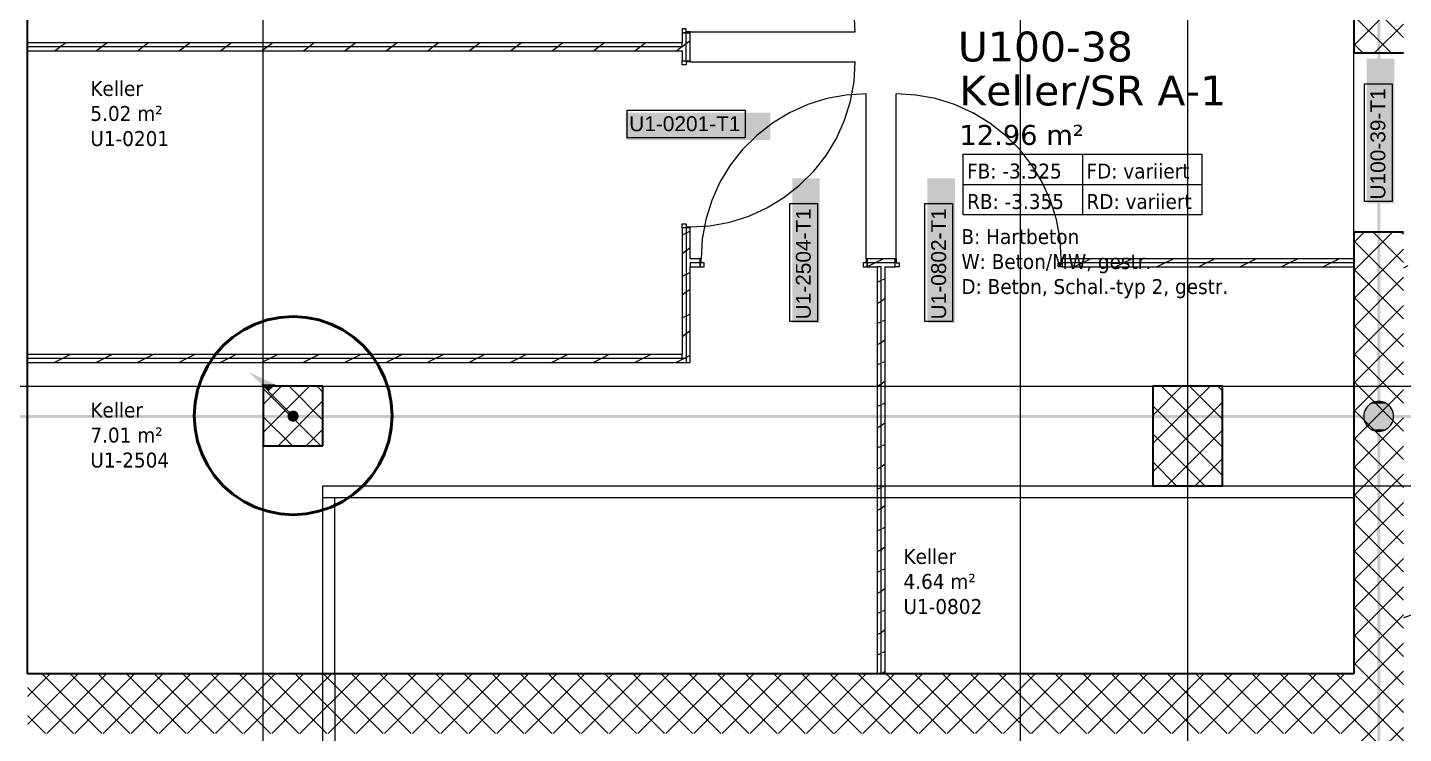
# Model space of a CAD drawing. Extents: x -1067 to 23308, y -6822 to 57810.
# Drawn here: x -79.1 to 59.2, y 282.6 to 353.5 of the extents above; entities that cross this region are included whole.
import ezdxf
from ezdxf.lldxf.tags import DXFTag

# ---------------------------------------------------------------- set-up
doc = ezdxf.new("R2010")
doc.units = 0
doc.layers.get('0').update_dxf_attribs({"lineweight": 13})
for name, color, linetype, lineweight in [('A-AREA-____-IDEN', 7, 'Continuous', 5), ('A-DOOR-____-IDEN', 7, 'Continuous', 5), ('A-DOOR-____-OTLN', 7, 'Continuous', 9), ('A-DOOR-FRAM-MCUT', 7, 'Continuous', 9), ('A-DOOR-OPNG-OTLN', 7, 'Continuous', 9), ('A-FLOR-____-OVHD', 7, 'Strichpunkt - Fein', 9), ('A-WALL-____-MCUT', 7, 'Continuous', 35), ('A-WALL-____-PATT', 7, 'Continuous', 35), ('A-WALL-FNSH-MCUT', 7, 'Continuous', 35), ('S-COLS-____-MCUT', 7, 'Continuous', 35), ('S-COLS-____-OTLN', 7, 'Continuous', 9), ('S-GRID-____-OTLN', 7, 'Continuous', 5)]:
    doc.layers.add(name, color=color, linetype=linetype, lineweight=lineweight)
doc.layers.add('EL01_WAN_Leitung_Potentialausgleich', color=1, linetype='fein_strichliert', lineweight=13, true_color=0xff0000)
doc.styles.get("Standard").update_dxf_attribs({"font": 'arial.ttf'})
tags = doc.linetypes.add('_Rasterlinie_', pattern=[0.375, 0.2, -0.05, 0.075, -0.05]).pattern_tags.tags
tags[10:11] = [DXFTag(74, 4), DXFTag(75, 0), DXFTag(340, '0'), DXFTag(46, 1.0), DXFTag(50, 0.0), DXFTag(44, 0.0), DXFTag(45, 0.0)]
tags[8:9] = [DXFTag(74, 4), DXFTag(75, 0), DXFTag(340, '0'), DXFTag(46, 1.0), DXFTag(50, 0.0), DXFTag(44, 0.0), DXFTag(45, 0.0)]
tags[6:7] = [DXFTag(74, 4), DXFTag(75, 0), DXFTag(340, '0'), DXFTag(46, 1.0), DXFTag(50, 0.0), DXFTag(44, 0.0), DXFTag(45, 0.0)]
tags[4:5] = [DXFTag(74, 4), DXFTag(75, 0), DXFTag(340, '0'), DXFTag(46, 1.0), DXFTag(50, 0.0), DXFTag(44, 0.0), DXFTag(45, 0.0)]
tags = doc.linetypes.add('fein_strichliert', pattern=[4, 1, -2, 1]).pattern_tags.tags
tags[8:9] = [DXFTag(74, 4), DXFTag(75, 0), DXFTag(340, '0'), DXFTag(46, 0.0), DXFTag(50, 0.0), DXFTag(44, 0.0), DXFTag(45, 0.0)]
tags[6:7] = [DXFTag(74, 4), DXFTag(75, 0), DXFTag(340, '0'), DXFTag(46, 0.0), DXFTag(50, 0.0), DXFTag(44, 0.0), DXFTag(45, 0.0)]
tags[4:5] = [DXFTag(74, 4), DXFTag(75, 0), DXFTag(340, '0'), DXFTag(46, 0.0), DXFTag(50, 0.0), DXFTag(44, 0.0), DXFTag(45, 0.0)]
tags = doc.linetypes.add('Strich Punkt fein', pattern=[0.2, 0.1, -0.05, 0, -0.05]).pattern_tags.tags
tags[10:11] = [DXFTag(74, 4), DXFTag(75, 0), DXFTag(340, '0'), DXFTag(46, 1.0), DXFTag(50, 0.0), DXFTag(44, 0.0), DXFTag(45, 0.0)]
tags[8:9] = [DXFTag(74, 4), DXFTag(75, 0), DXFTag(340, '0'), DXFTag(46, 1.0), DXFTag(50, 0.0), DXFTag(44, 0.0), DXFTag(45, 0.0)]
tags[6:7] = [DXFTag(74, 4), DXFTag(75, 0), DXFTag(340, '0'), DXFTag(46, 1.0), DXFTag(50, 0.0), DXFTag(44, 0.0), DXFTag(45, 0.0)]
tags[4:5] = [DXFTag(74, 4), DXFTag(75, 0), DXFTag(340, '0'), DXFTag(46, 1.0), DXFTag(50, 0.0), DXFTag(44, 0.0), DXFTag(45, 0.0)]
tags = doc.linetypes.add('Strichpunkt - Fein', pattern=[0.2, 0.1, -0.05, 0, -0.05]).pattern_tags.tags
tags[10:11] = [DXFTag(74, 4), DXFTag(75, 0), DXFTag(340, '0'), DXFTag(46, 1.0), DXFTag(50, 0.0), DXFTag(44, 0.0), DXFTag(45, 0.0)]
tags[8:9] = [DXFTag(74, 4), DXFTag(75, 0), DXFTag(340, '0'), DXFTag(46, 1.0), DXFTag(50, 0.0), DXFTag(44, 0.0), DXFTag(45, 0.0)]
tags[6:7] = [DXFTag(74, 4), DXFTag(75, 0), DXFTag(340, '0'), DXFTag(46, 1.0), DXFTag(50, 0.0), DXFTag(44, 0.0), DXFTag(45, 0.0)]
tags[4:5] = [DXFTag(74, 4), DXFTag(75, 0), DXFTag(340, '0'), DXFTag(46, 1.0), DXFTag(50, 0.0), DXFTag(44, 0.0), DXFTag(45, 0.0)]

# ---------------------------------------------------------------- blocks, each defined once
blk = doc.blocks.new('Referenz-A0UJ2E68XE', base_point=(-1062.18, -175.86))
at = {"layer": 'A-AREA-____-IDEN', "color": 0, "linetype": 'Continuous', "ltscale": 0.13}
for p, q in [((14.95, 340.82), (38.95, 340.82)), ((14.95, 334.7), (14.95, 340.82)), ((26.95, 340.82), (26.95, 334.7)), ((38.95, 340.82), (38.95, 334.7)), ((14.95, 337.76), (38.95, 337.76)), ((38.95, 334.7), (14.95, 334.7))]:
    blk.add_line(p, q, dxfattribs=at)
at = {"layer": 'A-DOOR-____-IDEN', "color": 0, "linetype": 'Continuous', "ltscale": 0.13}
for p, q in [((55.27, 336.05), (55.27, 347.89)), ((55.27, 347.89), (58.05, 347.89)), ((58.05, 347.89), (58.05, 336.05)), ((-18.82, 345.24), (-6.98, 345.24)), ((-18.82, 342.46), (-18.82, 345.24)), ((-6.98, 345.24), (-6.98, 342.46)), ((-6.98, 342.46), (-18.82, 342.46)), ((-2.49, 324), (-2.49, 335.84)), ((-2.49, 335.84), (0.29, 335.84)), ((0.29, 335.84), (0.29, 324)), ((11.11, 324), (11.11, 335.84)), ((11.11, 335.84), (13.89, 335.84)), ((13.89, 335.84), (13.89, 324)), ((58.05, 336.05), (55.27, 336.05)), ((0.29, 324), (-2.49, 324)), ((13.89, 324), (11.11, 324))]:
    blk.add_line(p, q, dxfattribs=at)
at = {"layer": 'A-DOOR-____-IDEN', "color": 7, "linetype": 'Continuous', "ltscale": 0.13, "true_color": 0xffffff}
for points in [[(55.51, 335.88), (58.27, 335.88), (55.51, 350.42)], [(58.27, 335.88), (55.51, 350.42), (58.27, 350.42)], [(-18.99, 342.23), (-4.45, 342.23), (-18.99, 344.99)], [(-4.45, 342.23), (-18.99, 344.99), (-4.45, 344.99)], [(-2.24, 323.83), (0.51, 323.83), (-2.24, 338.37)], [(0.51, 323.83), (-2.24, 338.37), (0.51, 338.37)], [(11.36, 323.83), (14.11, 323.83), (11.36, 338.37)], [(14.11, 323.83), (11.36, 338.37), (14.11, 338.37)]]:
    blk.add_solid(points, dxfattribs=at)
at = {"layer": 'A-DOOR-____-OTLN', "color": 0, "linetype": 'Strich Punkt fein', "ltscale": 0.13}
blk.add_line((54.2, 332.98), (54.2, 350.98), dxfattribs=at)
at = {"layer": 'A-DOOR-FRAM-MCUT', "color": 0, "linetype": 'Continuous', "ltscale": 0.13}
for p, q in [((-12.9, 353.4), (-13.3, 353.4)), ((-13.3, 353.4), (-13.3, 353)), ((-13.3, 353), (-12.5, 353)), ((-12.9, 353.1), (-12.9, 353.4)), ((-12.5, 353.1), (-12.9, 353.1)), ((-12.5, 353), (-12.5, 353.1)), ((-13.3, 350.2), (-12.5, 350.2)), ((-13.3, 349.8), (-13.3, 350.2)), ((-12.9, 350.1), (-12.9, 349.8)), ((-12.5, 350.1), (-12.9, 350.1)), ((-12.5, 350.2), (-12.5, 350.1)), ((-12.9, 349.8), (-13.3, 349.8)), ((-13.3, 333.8), (-12.9, 333.8)), ((-13.3, 333.4), (-13.3, 333.8)), ((-12.5, 333.4), (-13.3, 333.4)), ((-12.9, 333.8), (-12.9, 333.5)), ((-12.9, 333.5), (-12.5, 333.5)), ((-12.5, 333.5), (-12.5, 333.4)), ((-11.4, 330.28), (-11.5, 330.28)), ((-11.5, 330.28), (-11.5, 329.48)), ((-11.5, 329.48), (-11.1, 329.48)), ((-11.4, 329.88), (-11.4, 330.28)), ((-11.1, 329.88), (-11.4, 329.88)), ((-11.1, 329.48), (-11.1, 329.88)), ((5.2, 329.88), (4.9, 329.88)), ((4.9, 329.88), (4.9, 329.48)), ((4.9, 329.48), (5.3, 329.48)), ((5.3, 330.28), (5.2, 330.28)), ((5.2, 330.28), (5.2, 329.88)), ((5.3, 329.48), (5.3, 330.28)), ((8.1, 329.48), (8.1, 330.28)), ((8.1, 330.28), (8.2, 330.28)), ((8.5, 329.48), (8.1, 329.48)), ((8.2, 330.28), (8.2, 329.88)), ((8.2, 329.88), (8.5, 329.88)), ((8.5, 329.88), (8.5, 329.48)), ((24.5, 329.88), (24.8, 329.88)), ((24.5, 329.48), (24.5, 329.88)), ((24.9, 329.48), (24.5, 329.48)), ((24.8, 329.88), (24.8, 330.28)), ((24.8, 330.28), (24.9, 330.28)), ((24.9, 330.28), (24.9, 329.48))]:
    blk.add_line(p, q, dxfattribs=at)
at = {"layer": 'A-DOOR-OPNG-OTLN', "color": 0, "linetype": 'Continuous', "ltscale": 0.13}
for p, q in [((4.1, 353.1), (3.98, 355.1)), ((-12.5, 353.1), (4.1, 353.1)), ((-12.5, 350.1), (4.1, 350.1)), ((3.98, 348.1), (4.1, 350.1)), ((3.62, 346.13), (3.98, 348.1)), ((-0.68, 345.8), (-2.51, 344.97)), ((1.23, 346.39), (-0.68, 345.8)), ((3.2, 346.75), (1.23, 346.39)), ((3.02, 344.21), (3.62, 346.13)), ((5.2, 346.88), (3.2, 346.75)), ((5.2, 330.28), (5.2, 346.88)), ((8.2, 330.28), (8.2, 346.88)), ((10.2, 346.75), (8.2, 346.88)), ((12.18, 346.39), (10.2, 346.75)), ((14.09, 345.8), (12.18, 346.39)), ((15.92, 344.97), (14.09, 345.8)), ((-2.51, 344.97), (-4.23, 343.94)), ((17.63, 343.94), (15.92, 344.97)), ((-4.23, 343.94), (-5.8, 342.7)), ((2.2, 342.39), (3.02, 344.21)), ((19.21, 342.7), (17.63, 343.94)), ((-5.8, 342.7), (-7.22, 341.28)), ((1.16, 340.67), (2.2, 342.39)), ((20.63, 341.28), (19.21, 342.7)), ((-7.22, 341.28), (-8.46, 339.71)), ((-0.07, 339.09), (1.16, 340.67)), ((21.86, 339.71), (20.63, 341.28)), ((-8.46, 339.71), (-9.5, 337.99)), ((-1.49, 337.68), (-0.07, 339.09)), ((22.9, 337.99), (21.86, 339.71)), ((-9.5, 337.99), (-10.32, 336.16)), ((-3.07, 336.44), (-1.49, 337.68)), ((23.72, 336.16), (22.9, 337.99)), ((-10.32, 336.16), (-10.91, 334.25)), ((-4.78, 335.4), (-3.07, 336.44)), ((24.32, 334.25), (23.72, 336.16)), ((-6.61, 334.58), (-4.78, 335.4)), ((-12.5, 333.5), (-10.5, 333.62)), ((-10.91, 334.25), (-11.28, 332.28)), ((-10.5, 333.62), (-8.52, 333.98)), ((-8.52, 333.98), (-6.61, 334.58)), ((24.68, 332.28), (24.32, 334.25)), ((-11.28, 332.28), (-11.4, 330.28)), ((24.8, 330.28), (24.68, 332.28))]:
    blk.add_line(p, q, dxfattribs=at)
at = {"layer": 'A-FLOR-____-OVHD', "color": 0, "linetype": 'Strichpunkt - Fein', "ltscale": 0.13}
for p, q in [((-49.4, -27.97), (-49.4, 307.48)), ((-49.4, 307.48), (198.84, 307.48)), ((-49.4, 213.78), (-49.4, 307.48)), ((-49.4, 306.28), (54.2, 306.28)), ((-48.2, 288.58), (-48.2, 306.28)), ((-48.2, 288.58), (-48.2, -172.39))]:
    blk.add_line(p, q, dxfattribs=at)
at = {"layer": 'A-WALL-____-MCUT', "color": 0, "linetype": 'Continuous', "ltscale": 0.35}
for p, q in [((54.2, 426.38), (54.2, 350.98)), ((-79.1, 288.58), (-79.1, 413.85)), ((54.2, 350.98), (59.2, 350.98)), ((59.2, 332.98), (54.2, 332.98)), ((54.2, 332.98), (54.2, 288.58)), ((54.2, 288.58), (-79.1, 288.58))]:
    blk.add_line(p, q, dxfattribs=at)
at = {"layer": 'A-WALL-____-MCUT', "color": 0, "linetype": 'Continuous', "lineweight": 9, "ltscale": 0.13}
for p, q in [((-12.9, 350.2), (-12.9, 353)), ((-13.3, 351.6), (-79.1, 351.6)), ((-13.3, 351.6), (-13.3, 352)), ((-12.9, 333.4), (-12.9, 319.88)), ((-11.5, 329.88), (-12.5, 329.88)), ((-12.5, 329.88), (-12.5, 329.48)), ((8.1, 329.88), (5.3, 329.88)), ((6.7, 329.48), (6.3, 329.48)), ((6.7, 288.58), (6.7, 329.48)), ((54.2, 329.88), (24.9, 329.88)), ((-12.9, 320.28), (-79.1, 320.28)), ((-13.3, 320.28), (-13.3, 320.68))]:
    blk.add_line(p, q, dxfattribs=at)
at = {"layer": 'A-WALL-____-PATT', "color": 0, "linetype": 'Continuous', "lineweight": 9, "ltscale": 0.13}
for p, q in [((59.2, 352.55), (54.2, 357.55)), ((54.2, 351.72), (59.2, 356.72)), ((57.95, 350.98), (54.2, 354.72)), ((56.29, 350.98), (59.2, 353.89)), ((-75.79, 351.6), (-76.32, 351.2)), ((-75.26, 352), (-75.79, 351.6)), ((-71.63, 351.6), (-72.16, 351.2)), ((-71.09, 352), (-71.63, 351.6)), ((-67.46, 351.6), (-67.99, 351.2)), ((-66.93, 352), (-67.46, 351.6)), ((-63.3, 351.6), (-63.83, 351.2)), ((-62.76, 352), (-63.3, 351.6)), ((-59.13, 351.6), (-59.66, 351.2)), ((-58.6, 352), (-59.13, 351.6)), ((-54.97, 351.6), (-55.5, 351.2)), ((-54.43, 352), (-54.97, 351.6)), ((-50.8, 351.6), (-51.33, 351.2)), ((-50.27, 352), (-50.8, 351.6)), ((-46.64, 351.6), (-47.17, 351.2)), ((-46.1, 352), (-46.64, 351.6)), ((-42.47, 351.6), (-43, 351.2)), ((-41.94, 352), (-42.47, 351.6)), ((-38.31, 351.6), (-38.84, 351.2)), ((-37.77, 352), (-38.31, 351.6)), ((-34.14, 351.6), (-34.67, 351.2)), ((-33.61, 352), (-34.14, 351.6)), ((-29.98, 351.6), (-30.51, 351.2)), ((-29.44, 352), (-29.98, 351.6)), ((-25.81, 351.6), (-26.34, 351.2)), ((-25.28, 352), (-25.81, 351.6)), ((-21.65, 351.6), (-22.18, 351.2)), ((-21.11, 352), (-21.65, 351.6)), ((-17.48, 351.6), (-18.01, 351.2)), ((-16.95, 352), (-17.48, 351.6)), ((-13.32, 351.6), (-13.85, 351.2)), ((-13.3, 351.61), (-13.32, 351.6)), ((-12.9, 351.91), (-13.3, 351.61)), ((-12.5, 352.21), (-12.9, 351.91)), ((55.12, 350.98), (54.2, 351.89)), ((59.12, 350.98), (59.2, 351.06)), ((-12.9, 332.87), (-13.3, 332.67)), ((-12.5, 333.07), (-12.9, 332.87)), ((54.2, 331.92), (55.26, 332.98)), ((54.2, 329.09), (58.09, 332.98)), ((59.2, 327.09), (54.2, 332.09)), ((59.2, 329.92), (56.15, 332.98)), ((59.2, 332.75), (58.98, 332.98)), ((-12.9, 331.09), (-13.3, 330.79)), ((-12.5, 331.39), (-12.9, 331.09)), ((54.2, 326.26), (59.2, 331.26)), ((6.11, 329.88), (5.31, 329.48)), ((6.82, 330.23), (6.11, 329.88)), ((6.84, 330.28), (6.69, 330.16)), ((26.93, 329.88), (26.13, 329.48)), ((27.65, 330.23), (26.93, 329.88)), ((27.67, 330.28), (27.52, 330.16)), ((31.09, 329.88), (30.29, 329.48)), ((31.81, 330.23), (31.09, 329.88)), ((31.83, 330.28), (31.68, 330.16)), ((35.26, 329.88), (34.46, 329.48)), ((35.98, 330.23), (35.26, 329.88)), ((36, 330.28), (35.85, 330.16)), ((39.42, 329.88), (38.62, 329.48)), ((40.14, 330.23), (39.42, 329.88)), ((40.16, 330.28), (40.01, 330.16)), ((43.59, 329.88), (42.79, 329.48)), ((44.31, 330.23), (43.59, 329.88)), ((44.33, 330.28), (44.18, 330.16)), ((47.75, 329.88), (46.95, 329.48)), ((48.47, 330.23), (47.75, 329.88)), ((48.49, 330.28), (48.34, 330.16)), ((51.92, 329.88), (51.12, 329.48)), ((52.64, 330.23), (51.92, 329.88)), ((52.66, 330.28), (52.51, 330.16)), ((59.2, 324.26), (54.2, 329.26)), ((59.65, 329.58), (59.2, 329.35)), ((-12.9, 328.7), (-13.3, 328.5)), ((-12.5, 328.9), (-12.9, 328.7)), ((6.7, 328.08), (6.3, 327.95)), ((6.75, 328.1), (6.7, 328.08)), ((7.1, 328.29), (6.82, 328.15)), ((54.2, 323.43), (59.2, 328.43)), ((-12.9, 326.92), (-13.3, 326.62)), ((-12.5, 327.22), (-12.9, 326.92)), ((59.2, 321.44), (54.2, 326.44)), ((6.7, 326.01), (6.3, 325.81)), ((6.7, 326.01), (6.69, 326)), ((7.1, 326.31), (6.7, 326.01)), ((6.82, 326.07), (6.7, 326.01)), ((54.2, 320.61), (59.2, 325.61)), ((-12.9, 324.54), (-13.3, 324.34)), ((-12.5, 324.74), (-12.9, 324.54)), ((6.7, 323.91), (6.3, 323.78)), ((6.75, 323.93), (6.7, 323.91)), ((7.1, 324.13), (6.82, 323.99)), ((-12.9, 322.76), (-13.3, 322.46)), ((-12.5, 323.06), (-12.9, 322.76)), ((59.2, 318.61), (54.2, 323.61)), ((54.2, 317.78), (59.2, 322.78)), ((6.7, 321.84), (6.3, 321.64)), ((6.7, 321.84), (6.69, 321.83)), ((7.1, 322.14), (6.7, 321.84)), ((6.82, 321.9), (6.7, 321.84)), ((-78.93, 320.68), (-79.1, 320.59)), ((-75.57, 320.28), (-76.37, 319.88)), ((-74.77, 320.68), (-75.57, 320.28)), ((-71.4, 320.28), (-72.2, 319.88)), ((-70.6, 320.68), (-71.4, 320.28)), ((-67.24, 320.28), (-68.04, 319.88)), ((-66.44, 320.68), (-67.24, 320.28)), ((-63.07, 320.28), (-63.87, 319.88)), ((-62.27, 320.68), (-63.07, 320.28)), ((-58.91, 320.28), (-59.71, 319.88)), ((-58.11, 320.68), (-58.91, 320.28)), ((-54.74, 320.28), (-55.54, 319.88)), ((-53.94, 320.68), (-54.74, 320.28)), ((-50.58, 320.28), (-51.38, 319.88)), ((-49.78, 320.68), (-50.58, 320.28)), ((-46.41, 320.28), (-47.21, 319.88)), ((-45.61, 320.68), (-46.41, 320.28)), ((-42.25, 320.28), (-43.05, 319.88)), ((-41.45, 320.68), (-42.25, 320.28)), ((-38.08, 320.28), (-38.88, 319.88)), ((-37.28, 320.68), (-38.08, 320.28)), ((-33.92, 320.28), (-34.72, 319.88)), ((-33.12, 320.68), (-33.92, 320.28)), ((-29.75, 320.28), (-30.55, 319.88)), ((-28.95, 320.68), (-29.75, 320.28)), ((-25.59, 320.28), (-26.39, 319.88)), ((-24.79, 320.68), (-25.59, 320.28)), ((-21.42, 320.28), (-22.22, 319.88)), ((-20.62, 320.68), (-21.42, 320.28)), ((-17.26, 320.28), (-18.06, 319.88)), ((-16.46, 320.68), (-17.26, 320.28)), ((-13.09, 320.28), (-13.89, 319.88)), ((-12.9, 320.37), (-13.09, 320.28)), ((-12.5, 320.57), (-12.9, 320.37)), ((6.7, 319.75), (6.3, 319.62)), ((6.75, 319.77), (6.7, 319.75)), ((7.1, 319.96), (6.82, 319.82)), ((59.2, 315.78), (54.2, 320.78)), ((54.2, 314.95), (59.2, 319.95)), ((6.7, 317.68), (6.3, 317.48)), ((6.7, 317.68), (6.69, 317.67)), ((7.1, 317.98), (6.7, 317.68)), ((6.82, 317.74), (6.7, 317.68)), ((59.2, 312.95), (54.2, 317.95)), ((54.2, 312.12), (59.2, 317.12)), ((6.7, 315.58), (6.3, 315.45)), ((6.75, 315.6), (6.7, 315.58)), ((7.1, 315.8), (6.82, 315.66)), ((59.2, 310.12), (54.2, 315.12)), ((54.2, 309.29), (59.2, 314.29)), ((6.7, 313.51), (6.3, 313.31)), ((6.7, 313.51), (6.69, 313.5)), ((7.1, 313.81), (6.7, 313.51)), ((6.82, 313.57), (6.7, 313.51)), ((6.7, 311.42), (6.3, 311.29)), ((6.75, 311.44), (6.7, 311.42)), ((7.1, 311.63), (6.82, 311.49)), ((59.2, 307.29), (54.2, 312.29)), ((54.2, 306.46), (59.2, 311.46)), ((6.7, 309.35), (6.3, 309.15)), ((6.7, 309.35), (6.69, 309.34)), ((7.1, 309.65), (6.7, 309.35)), ((6.82, 309.41), (6.7, 309.35)), ((59.2, 304.46), (54.2, 309.46)), ((54.2, 303.63), (59.2, 308.63)), ((6.7, 307.26), (6.3, 307.12)), ((6.75, 307.27), (6.7, 307.26)), ((7.1, 307.47), (6.82, 307.33)), ((59.2, 301.64), (54.2, 306.64)), ((54.2, 300.81), (59.2, 305.81)), ((6.7, 305.19), (6.3, 304.99)), ((6.7, 305.18), (6.69, 305.17)), ((7.1, 305.48), (6.7, 305.18)), ((6.82, 305.24), (6.7, 305.19)), ((6.7, 303.09), (6.3, 302.96)), ((6.75, 303.11), (6.7, 303.09)), ((7.1, 303.3), (6.82, 303.16)), ((59.2, 298.81), (54.2, 303.81)), ((54.2, 297.98), (59.2, 302.98)), ((6.7, 301.02), (6.3, 300.82)), ((6.7, 301.02), (6.69, 301.01)), ((7.1, 301.32), (6.7, 301.02)), ((6.82, 301.08), (6.7, 301.02)), ((59.2, 295.98), (54.2, 300.98)), ((54.2, 295.15), (59.2, 300.15)), ((6.7, 298.93), (6.3, 298.79)), ((6.75, 298.94), (6.7, 298.93)), ((7.1, 299.14), (6.82, 299)), ((59.2, 293.15), (54.2, 298.15)), ((6.7, 296.86), (6.3, 296.66)), ((6.7, 296.85), (6.69, 296.84)), ((7.1, 297.15), (6.7, 296.85)), ((6.82, 296.91), (6.7, 296.86)), ((54.2, 292.32), (59.2, 297.32)), ((6.7, 294.76), (6.3, 294.63)), ((6.75, 294.78), (6.7, 294.76)), ((7.1, 294.97), (6.82, 294.83)), ((59.2, 290.32), (54.2, 295.32)), ((54.2, 289.49), (59.2, 294.49)), ((60.29, 294.58), (59.2, 294.21)), ((6.7, 292.69), (6.3, 292.49)), ((6.7, 292.69), (6.69, 292.68)), ((7.1, 292.99), (6.7, 292.69)), ((6.82, 292.75), (6.7, 292.69)), ((59.2, 287.49), (54.2, 292.49)), ((6.7, 290.6), (6.3, 290.46)), ((6.75, 290.61), (6.7, 290.6)), ((7.1, 290.81), (6.82, 290.67)), ((54.2, 286.66), (59.2, 291.66)), ((59.2, 284.67), (54.2, 289.67)), ((-79.1, 286.3), (-76.82, 288.58)), ((-79.1, 283.47), (-73.99, 288.58)), ((-71.64, 282.58), (-77.64, 288.58)), ((-77.16, 282.58), (-71.16, 288.58)), ((-68.81, 282.58), (-74.81, 288.58)), ((-74.34, 282.58), (-68.34, 288.58)), ((-65.99, 282.58), (-71.99, 288.58)), ((-71.51, 282.58), (-65.51, 288.58)), ((-63.16, 282.58), (-69.16, 288.58)), ((-68.68, 282.58), (-62.68, 288.58)), ((-60.33, 282.58), (-66.33, 288.58)), ((-65.85, 282.58), (-59.85, 288.58)), ((-57.5, 282.58), (-63.5, 288.58)), ((-63.02, 282.58), (-57.02, 288.58)), ((-54.67, 282.58), (-60.67, 288.58)), ((-60.19, 282.58), (-54.19, 288.58)), ((-51.84, 282.58), (-57.84, 288.58)), ((-57.37, 282.58), (-51.37, 288.58)), ((-49.02, 282.58), (-55.02, 288.58)), ((-54.54, 282.58), (-48.54, 288.58)), ((-46.19, 282.58), (-52.19, 288.58)), ((-51.71, 282.58), (-45.71, 288.58)), ((-43.36, 282.58), (-49.36, 288.58)), ((-48.88, 282.58), (-42.88, 288.58)), ((-40.53, 282.58), (-46.53, 288.58)), ((-46.05, 282.58), (-40.05, 288.58)), ((-37.7, 282.58), (-43.7, 288.58)), ((-43.22, 282.58), (-37.22, 288.58)), ((-34.87, 282.58), (-40.87, 288.58)), ((-40.4, 282.58), (-34.4, 288.58)), ((-32.05, 282.58), (-38.05, 288.58)), ((-37.57, 282.58), (-31.57, 288.58)), ((-29.22, 282.58), (-35.22, 288.58)), ((-34.74, 282.58), (-28.74, 288.58)), ((-26.39, 282.58), (-32.39, 288.58)), ((-31.91, 282.58), (-25.91, 288.58)), ((-23.56, 282.58), (-29.56, 288.58)), ((-29.08, 282.58), (-23.08, 288.58)), ((-20.73, 282.58), (-26.73, 288.58)), ((-26.25, 282.58), (-20.25, 288.58)), ((-17.9, 282.58), (-23.9, 288.58)), ((-23.42, 282.58), (-17.42, 288.58)), ((-15.07, 282.58), (-21.07, 288.58)), ((-20.6, 282.58), (-14.6, 288.58)), ((-12.25, 282.58), (-18.25, 288.58)), ((-17.77, 282.58), (-11.77, 288.58)), ((-9.42, 282.58), (-15.42, 288.58)), ((-14.94, 282.58), (-8.94, 288.58)), ((-6.59, 282.58), (-12.59, 288.58)), ((-12.11, 282.58), (-6.11, 288.58)), ((-3.76, 282.58), (-9.76, 288.58)), ((-9.28, 282.58), (-3.28, 288.58)), ((-0.93, 282.58), (-6.93, 288.58)), ((-6.45, 282.58), (-0.45, 288.58)), ((1.9, 282.58), (-4.1, 288.58)), ((-3.63, 282.58), (2.37, 288.58)), ((4.72, 282.58), (-1.28, 288.58)), ((-0.8, 282.58), (5.2, 288.58)), ((7.55, 282.58), (1.55, 288.58)), ((2.03, 282.58), (8.03, 288.58)), ((10.38, 282.58), (4.38, 288.58)), ((4.86, 282.58), (10.86, 288.58)), ((7.1, 288.82), (6.78, 288.58)), ((6.82, 288.58), (6.8, 288.58)), ((13.21, 282.58), (7.21, 288.58)), ((7.69, 282.58), (13.69, 288.58)), ((16.04, 282.58), (10.04, 288.58)), ((10.52, 282.58), (16.52, 288.58)), ((18.87, 282.58), (12.87, 288.58)), ((13.34, 282.58), (19.34, 288.58)), ((21.7, 282.58), (15.7, 288.58)), ((16.17, 282.58), (22.17, 288.58)), ((24.52, 282.58), (18.52, 288.58)), ((19, 282.58), (25, 288.58)), ((27.35, 282.58), (21.35, 288.58)), ((21.83, 282.58), (27.83, 288.58)), ((30.18, 282.58), (24.18, 288.58)), ((24.66, 282.58), (30.66, 288.58)), ((33.01, 282.58), (27.01, 288.58)), ((27.49, 282.58), (33.49, 288.58)), ((35.84, 282.58), (29.84, 288.58)), ((30.32, 282.58), (36.32, 288.58)), ((38.67, 282.58), (32.67, 288.58)), ((33.14, 282.58), (39.14, 288.58)), ((41.49, 282.58), (35.49, 288.58)), ((35.97, 282.58), (41.97, 288.58)), ((44.32, 282.58), (38.32, 288.58)), ((38.8, 282.58), (44.8, 288.58)), ((47.15, 282.58), (41.15, 288.58)), ((41.63, 282.58), (47.63, 288.58)), ((49.98, 282.58), (43.98, 288.58)), ((44.46, 282.58), (50.46, 288.58)), ((52.81, 282.58), (46.81, 288.58)), ((47.29, 282.58), (53.29, 288.58)), ((54.2, 284.01), (49.64, 288.58)), ((54.2, 286.84), (52.46, 288.58)), ((54.2, 283.84), (59.2, 288.84)), ((-74.47, 282.58), (-79.1, 287.2)), ((50.11, 282.58), (54.2, 286.66)), ((58.46, 282.58), (54.2, 286.84)), ((55.77, 282.58), (59.2, 286.01)), ((-77.3, 282.58), (-79.1, 284.37)), ((52.94, 282.58), (54.2, 283.84)), ((55.64, 282.58), (54.2, 284.01)), ((53.2, 280.01), (55.77, 282.58)), ((53.2, 277.18), (58.6, 282.58)), ((59.2, 279.01), (55.64, 282.58)), ((59.2, 281.84), (58.46, 282.58)), ((58.6, 282.58), (59.2, 283.18))]:
    blk.add_line(p, q, dxfattribs=at)
at = {"layer": 'A-WALL-FNSH-MCUT', "color": 0, "linetype": 'Continuous', "lineweight": 9, "ltscale": 0.13}
for p, q in [((-13.3, 353), (-13.3, 352)), ((-12.5, 353), (-13.3, 353)), ((-12.5, 350.2), (-12.5, 353)), ((-13.3, 352), (-79.1, 352)), ((-79.1, 351.2), (-13.3, 351.2)), ((-13.3, 351.2), (-13.3, 350.2)), ((-13.3, 350.2), (-12.5, 350.2)), ((-13.3, 333.4), (-13.3, 320.68)), ((-12.5, 333.4), (-13.3, 333.4)), ((-12.5, 330.28), (-12.5, 333.4)), ((-11.5, 330.28), (-12.5, 330.28)), ((-12.5, 319.88), (-12.5, 329.48)), ((-12.5, 329.48), (-11.5, 329.48)), ((-11.5, 329.48), (-11.5, 330.28)), ((8.1, 330.28), (5.3, 330.28)), ((5.3, 330.28), (5.3, 329.48)), ((5.3, 329.48), (6.3, 329.48)), ((6.3, 329.48), (6.3, 288.58)), ((7.1, 329.48), (8.1, 329.48)), ((7.1, 288.58), (7.1, 329.48)), ((8.1, 329.48), (8.1, 330.28)), ((54.2, 330.28), (24.9, 330.28)), ((24.9, 330.28), (24.9, 329.48)), ((24.9, 329.48), (54.2, 329.48)), ((-13.3, 320.68), (-79.1, 320.68)), ((-79.1, 319.88), (-12.5, 319.88))]:
    blk.add_line(p, q, dxfattribs=at)
at = {"layer": 'S-COLS-____-MCUT', "color": 0, "linetype": 'Continuous', "ltscale": 0.35}
for p, q in [((-49.4, 317.48), (-55.4, 317.48)), ((-55.4, 317.48), (-55.4, 311.48)), ((-49.4, 311.48), (-49.4, 317.48)), ((41, 317.48), (34, 317.48)), ((34, 317.48), (34, 307.48)), ((41, 307.48), (41, 317.48)), ((-55.4, 311.48), (-49.4, 311.48)), ((34, 307.48), (41, 307.48))]:
    blk.add_line(p, q, dxfattribs=at)
at = {"layer": 'S-COLS-____-OTLN', "color": 0, "linetype": 'Continuous', "ltscale": 0.13}
for p, q in [((-55.4, 315.66), (-53.58, 317.48)), ((-55.4, 312.83), (-50.75, 317.48)), ((-49.63, 311.48), (-55.4, 317.24)), ((-49.4, 314.07), (-52.8, 317.48)), ((-49.4, 316.9), (-49.97, 317.48)), ((34, 317.38), (34.1, 317.48)), ((34, 314.55), (36.93, 317.48)), ((34, 311.72), (39.76, 317.48)), ((41, 311.35), (34.88, 317.48)), ((41, 314.18), (37.71, 317.48)), ((41, 317.01), (40.54, 317.48)), ((-53.92, 311.48), (-49.4, 316)), ((34, 308.89), (41, 315.89)), ((41, 308.52), (34, 315.52)), ((-52.46, 311.48), (-55.4, 314.41)), ((-51.09, 311.48), (-49.4, 313.17)), ((39.22, 307.48), (34, 312.69)), ((35.42, 307.48), (41, 313.06)), ((-55.29, 311.48), (-55.4, 311.58)), ((36.39, 307.48), (34, 309.87)), ((38.25, 307.48), (41, 310.23))]:
    blk.add_line(p, q, dxfattribs=at)
at = {"layer": 'S-GRID-____-OTLN', "color": 0, "linetype": '_Rasterlinie_', "ltscale": 0.13}
for p, q in [((37.5, 560.56), (37.5, 159.77)), ((-55.4, -172.39), (-55.4, 546.38)), ((20.7, -172.39), (20.7, 546.38)), ((-101.1, 317.48), (198.84, 317.48))]:
    blk.add_line(p, q, dxfattribs=at)
at = {"layer": 'A-AREA-____-IDEN', "color": 0, "linetype": 'Continuous', "ltscale": 0.13, "attachment_point": 1}
for s, insert, char_height in [('{\\fVerdana;U100-38}', (14.42, 353.13), 3), ('{\\fVerdana;Keller/SR A-1}', (14.56, 348.71), 3), ('{\\W0.9;\\fVerdana;Keller}', (-72.78, 348.16), 1.5), ('{\\W0.9;\\fVerdana;5.02 m²}', (-72.78, 345.65), 1.5), ('{\\W0.9;\\fVerdana;U1-0201}', (-72.78, 343.13), 1.5), ('{\\fVerdana;12.96 m²}', (14.57, 343.74), 2), ('{\\W0.9;\\fVerdana;FB: -3.325}', (15.34, 339.86), 1.5), ('{\\W0.9;\\fVerdana;FD: variiert}', (27.34, 339.86), 1.5), ('{\\W0.9;\\fVerdana;RB: -3.355}', (15.34, 336.8), 1.5), ('{\\W0.9;\\fVerdana;RD: variiert}', (27.34, 336.8), 1.5), ('{\\W0.9;\\fVerdana;B: Hartbeton}', (14.77, 333.27), 1.5), ('{\\W0.9;\\fVerdana;W: Beton/MW, gestr.}', (14.77, 330.76), 1.5), ('{\\W0.9;\\fVerdana;D: Beton, Schal.-typ 2, gestr.}', (14.77, 328.25), 1.5), ('{\\W0.9;\\fVerdana;Keller}', (-72.78, 315.84), 1.5), ('{\\W0.9;\\fVerdana;7.01 m²}', (-72.78, 313.32), 1.5), ('{\\W0.9;\\fVerdana;U1-2504}', (-72.78, 310.81), 1.5), ('{\\W0.9;\\fVerdana;Keller}', (8.95, 301.12), 1.5), ('{\\W0.9;\\fVerdana;4.64 m²}', (8.95, 298.61), 1.5), ('{\\W0.9;\\fVerdana;U1-0802}', (8.95, 296.09), 1.5)]:
    blk.add_mtext(s, dxfattribs=dict(at, insert=insert, char_height=char_height))
at = {"layer": 'A-DOOR-____-IDEN', "color": 0, "linetype": 'Continuous', "ltscale": 0.13, "char_height": 1.5, "attachment_point": 1, "rotation": 90}
for s, insert in [('{\\fArial;U100-39-T1}', (55.88, 336.25)), ('{\\fArial;U1-2504-T1}', (-1.87, 324.2)), ('{\\fArial;U1-0802-T1}', (11.73, 324.2))]:
    blk.add_mtext(s, dxfattribs=dict(at, insert=insert))
at = {"layer": 'A-DOOR-____-IDEN', "color": 0, "linetype": 'Continuous', "ltscale": 0.13, "insert": (-18.62, 344.62), "char_height": 1.5, "attachment_point": 1}
blk.add_mtext('{\\fArial;U1-0201-T1}', dxfattribs=at)
blk = doc.blocks.new('Steigleitung_nach oben-A0UJ2E6IXE', base_point=(-56.85, 313.92))
at = {"color": 0, "linetype": 'ByBlock', "lineweight": -2, "ltscale": 0.13}
blk.add_line((-54.88, 316.95), (-52.8, 314.87), dxfattribs=at)
for points in [[(-54.18, 317.66), (-55.59, 317.66), (-56.85, 318.92)], [(-54.88, 316.95), (-54.18, 317.66), (-55.59, 317.66)], [(-51.85, 314.48), (-52.97, 314.48), (-51.87, 314.62)], [(-52.97, 314.48), (-51.87, 314.62), (-52.95, 314.62)], [(-52.95, 314.33), (-51.85, 314.48), (-52.97, 314.48)], [(-51.87, 314.62), (-52.95, 314.62), (-51.92, 314.76)], [(-52.95, 314.62), (-51.92, 314.76), (-52.89, 314.76)], [(-51.87, 314.62), (-52.95, 314.62), (-51.87, 314.62)], [(-52.95, 314.62), (-51.87, 314.62), (-52.95, 314.62)], [(-51.87, 314.33), (-52.95, 314.33), (-51.85, 314.48)], [(-52.89, 314.2), (-51.87, 314.33), (-52.95, 314.33)], [(-51.92, 314.76), (-52.89, 314.76), (-52.01, 314.87)], [(-52.89, 314.76), (-52.01, 314.87), (-52.8, 314.87)], [(-51.92, 314.2), (-52.89, 314.2), (-51.87, 314.33)], [(-52.8, 314.08), (-51.92, 314.2), (-52.89, 314.2)], [(-52.01, 314.87), (-52.8, 314.87), (-52.13, 314.96)], [(-52.8, 314.87), (-52.13, 314.96), (-52.69, 314.96)], [(-52.01, 314.87), (-52.8, 314.87), (-52.01, 314.87)], [(-52.8, 314.87), (-52.01, 314.87), (-52.8, 314.87)], [(-52.01, 314.08), (-52.8, 314.08), (-51.92, 314.2)], [(-52.69, 313.99), (-52.01, 314.08), (-52.8, 314.08)], [(-52.01, 314.08), (-52.8, 314.08), (-52.01, 314.08)], [(-52.8, 314.08), (-52.01, 314.08), (-52.8, 314.08)], [(-52.13, 314.96), (-52.69, 314.96), (-52.26, 315.02)], [(-52.69, 314.96), (-52.26, 315.02), (-52.55, 315.02)], [(-52.13, 314.96), (-52.69, 314.96), (-52.13, 314.96)], [(-52.69, 314.96), (-52.13, 314.96), (-52.69, 314.96)], [(-52.13, 313.99), (-52.69, 313.99), (-52.01, 314.08)], [(-52.55, 313.94), (-52.13, 313.99), (-52.69, 313.99)], [(-52.26, 315.02), (-52.55, 315.02), (-52.41, 315.04)], [(-52.26, 313.94), (-52.55, 313.94), (-52.13, 313.99)], [(-52.41, 313.92), (-52.26, 313.94), (-52.55, 313.94)]]:
    blk.add_solid(points, dxfattribs=at)
blk = doc.blocks.new('Anschlusspunkt-A0UJ2E78XE', base_point=(55.21, 312.95))
at = {"color": 0, "linetype": 'ByBlock', "lineweight": -2, "ltscale": 0.13}
for p, q in [((55.52, 315.37), (55.41, 315.2)), ((55.65, 315.51), (55.52, 315.37)), ((55.79, 315.64), (55.65, 315.51)), ((55.96, 315.75), (55.79, 315.64)), ((56.13, 315.84), (55.96, 315.75)), ((56.32, 315.9), (56.13, 315.84)), ((56.51, 315.94), (56.32, 315.9)), ((56.71, 315.95), (56.51, 315.94)), ((56.9, 315.94), (56.71, 315.95)), ((57.1, 315.9), (56.9, 315.94)), ((57.28, 315.84), (57.1, 315.9)), ((57.46, 315.75), (57.28, 315.84)), ((57.62, 315.64), (57.46, 315.75)), ((57.77, 315.51), (57.62, 315.64)), ((57.9, 315.37), (57.77, 315.51)), ((58.01, 315.2), (57.9, 315.37)), ((55.22, 314.65), (55.21, 314.45)), ((55.21, 314.45), (55.22, 314.26)), ((55.26, 314.84), (55.22, 314.65)), ((55.22, 314.26), (55.26, 314.07)), ((55.32, 315.03), (55.26, 314.84)), ((55.26, 314.07), (55.32, 313.88)), ((55.41, 315.2), (55.32, 315.03)), ((58.09, 315.03), (58.01, 315.2)), ((58.16, 314.84), (58.09, 315.03)), ((58.09, 313.88), (58.16, 314.07)), ((58.19, 314.65), (58.16, 314.84)), ((58.16, 314.07), (58.19, 314.26)), ((58.21, 314.45), (58.19, 314.65)), ((58.19, 314.26), (58.21, 314.45)), ((55.32, 313.88), (55.41, 313.7)), ((55.41, 313.7), (55.52, 313.54)), ((55.52, 313.54), (55.65, 313.39)), ((55.65, 313.39), (55.79, 313.26)), ((55.79, 313.26), (55.96, 313.16)), ((55.96, 313.16), (56.13, 313.07)), ((56.13, 313.07), (56.32, 313.01)), ((56.32, 313.01), (56.51, 312.97)), ((56.51, 312.97), (56.71, 312.95)), ((56.71, 312.95), (56.9, 312.97)), ((56.9, 312.97), (57.1, 313.01)), ((57.1, 313.01), (57.28, 313.07)), ((57.28, 313.07), (57.46, 313.16)), ((57.46, 313.16), (57.62, 313.26)), ((57.62, 313.26), (57.77, 313.39)), ((57.77, 313.39), (57.9, 313.54)), ((57.9, 313.54), (58.01, 313.7)), ((58.01, 313.7), (58.09, 313.88))]:
    blk.add_line(p, q, dxfattribs=at)
for points in [[(58, 315.21), (55.42, 315.21), (57.77, 315.51)], [(55.42, 315.21), (57.77, 315.51), (55.64, 315.51)], [(57.77, 315.51), (55.64, 315.51), (57.76, 315.52)], [(55.64, 315.51), (57.76, 315.52), (55.66, 315.52)], [(57.76, 315.52), (55.66, 315.52), (57.47, 315.74)], [(55.66, 315.52), (57.47, 315.74), (55.94, 315.74)], [(57.47, 315.74), (55.94, 315.74), (57.44, 315.76)], [(55.94, 315.74), (57.44, 315.76), (55.98, 315.76)], [(57.44, 315.76), (55.98, 315.76), (57.1, 315.9)], [(55.98, 315.76), (57.1, 315.9), (56.3, 315.9)], [(57.1, 315.9), (56.3, 315.9), (57.08, 315.91)], [(56.3, 315.9), (57.08, 315.91), (56.37, 315.91)], [(57.08, 315.91), (56.37, 315.91), (56.68, 315.95)], [(58.21, 314.45), (55.21, 314.45), (58.16, 314.84)], [(55.21, 314.45), (58.16, 314.84), (55.26, 314.84)], [(55.26, 314.07), (58.21, 314.45), (55.21, 314.45)], [(58.16, 314.85), (55.26, 314.85), (58.01, 315.2)], [(55.26, 314.85), (58.01, 315.2), (55.4, 315.2)], [(58.16, 314.84), (55.26, 314.84), (58.16, 314.85)], [(55.26, 314.84), (58.16, 314.85), (55.26, 314.85)], [(58.16, 314.07), (55.26, 314.07), (58.21, 314.45)], [(58.16, 314.06), (55.26, 314.06), (58.16, 314.07)], [(55.26, 314.06), (58.16, 314.07), (55.26, 314.07)], [(55.4, 313.71), (58.16, 314.06), (55.26, 314.06)], [(58.01, 315.2), (55.4, 315.2), (58, 315.21)], [(55.4, 315.2), (58, 315.21), (55.42, 315.21)], [(58.01, 313.71), (55.4, 313.71), (58.16, 314.06)], [(55.42, 313.7), (58.01, 313.71), (55.4, 313.71)], [(58, 313.7), (55.42, 313.7), (58.01, 313.71)], [(55.64, 313.4), (58, 313.7), (55.42, 313.7)], [(57.77, 313.4), (55.64, 313.4), (58, 313.7)], [(55.66, 313.38), (57.77, 313.4), (55.64, 313.4)], [(57.76, 313.38), (55.66, 313.38), (57.77, 313.4)], [(55.94, 313.16), (57.76, 313.38), (55.66, 313.38)], [(57.47, 313.16), (55.94, 313.16), (57.76, 313.38)], [(55.98, 313.15), (57.47, 313.16), (55.94, 313.16)], [(57.44, 313.15), (55.98, 313.15), (57.47, 313.16)], [(56.3, 313.01), (57.44, 313.15), (55.98, 313.15)], [(57.1, 313.01), (56.3, 313.01), (57.44, 313.15)], [(56.37, 313), (57.1, 313.01), (56.3, 313.01)], [(57.08, 313), (56.37, 313), (57.1, 313.01)], [(56.68, 312.95), (57.08, 313), (56.37, 313)]]:
    blk.add_solid(points, dxfattribs=at)
blk = doc.blocks.new('Kreis-A0UJ2E7WXE', base_point=(-62.35, 304.57))
at = {"color": 0, "linetype": 'ByBlock', "lineweight": -2, "ltscale": 0.5}
for p, q in [((-56.2, 323.72), (-57.37, 323.14)), ((-54.97, 324.14), (-56.2, 323.72)), ((-53.69, 324.39), (-54.97, 324.14)), ((-52.39, 324.48), (-53.69, 324.39)), ((-51.1, 324.39), (-52.39, 324.48)), ((-49.82, 324.14), (-51.1, 324.39)), ((-48.59, 323.72), (-49.82, 324.14)), ((-47.42, 323.14), (-48.59, 323.72)), ((-58.45, 322.42), (-59.43, 321.56)), ((-57.37, 323.14), (-58.45, 322.42)), ((-46.34, 322.42), (-47.42, 323.14)), ((-45.36, 321.56), (-46.34, 322.42)), ((-59.43, 321.56), (-60.29, 320.58)), ((-44.5, 320.58), (-45.36, 321.56)), ((-61.02, 319.5), (-61.59, 318.33)), ((-60.29, 320.58), (-61.02, 319.5)), ((-43.77, 319.5), (-44.5, 320.58)), ((-43.2, 318.33), (-43.77, 319.5)), ((-61.59, 318.33), (-62.01, 317.1)), ((-42.78, 317.1), (-43.2, 318.33)), ((-62.01, 317.1), (-62.26, 315.82)), ((-42.53, 315.82), (-42.78, 317.1)), ((-62.26, 315.82), (-62.35, 314.52)), ((-42.44, 314.52), (-42.53, 315.82)), ((-62.35, 314.52), (-62.26, 313.22)), ((-42.53, 313.22), (-42.44, 314.52)), ((-62.26, 313.22), (-62.01, 311.95)), ((-42.78, 311.95), (-42.53, 313.22)), ((-62.01, 311.95), (-61.59, 310.71)), ((-43.2, 310.71), (-42.78, 311.95)), ((-61.59, 310.71), (-61.02, 309.55)), ((-43.77, 309.55), (-43.2, 310.71)), ((-61.02, 309.55), (-60.29, 308.46)), ((-60.29, 308.46), (-59.43, 307.48)), ((-45.36, 307.48), (-44.5, 308.46)), ((-44.5, 308.46), (-43.77, 309.55)), ((-59.43, 307.48), (-58.45, 306.63)), ((-46.34, 306.63), (-45.36, 307.48)), ((-58.45, 306.63), (-57.37, 305.9)), ((-57.37, 305.9), (-56.2, 305.33)), ((-48.59, 305.33), (-47.42, 305.9)), ((-47.42, 305.9), (-46.34, 306.63)), ((-56.2, 305.33), (-54.97, 304.91)), ((-54.97, 304.91), (-53.69, 304.65)), ((-53.69, 304.65), (-52.39, 304.57)), ((-52.39, 304.57), (-51.1, 304.65)), ((-51.1, 304.65), (-49.82, 304.91)), ((-49.82, 304.91), (-48.59, 305.33))]:
    blk.add_line(p, q, dxfattribs=at)
blk = doc.blocks.new('Polylinie-A0UJ2E84XE', base_point=(-688.09, 314.3))
at = {"color": 0, "linetype": 'ByBlock', "lineweight": -2, "ltscale": 0.13}
for points in [[(-688.09, 314.3), (198.84, 314.3), (-688.09, 314.6)], [(198.84, 314.3), (-688.09, 314.6), (198.84, 314.6)]]:
    blk.add_solid(points, dxfattribs=at)

msp = doc.modelspace()

# ---------------------------------------------------------------- linework, layer by layer
at = {"layer": 'EL01_WAN_Leitung_Potentialausgleich', "linetype": 'ByBlock', "ltscale": 0.13}
for points in [[(56.56, -172.39), (56.86, -172.39), (56.56, 473.38)], [(56.86, -172.39), (56.56, 473.38), (56.86, 473.38)]]:
    msp.add_solid(points, dxfattribs=at)

# ---------------------------------------------------------------- block references
at = {"color": 9, "lineweight": 25, "ltscale": 0.25, "true_color": 0xc0c0c0}
msp.add_blockref('Referenz-A0UJ2E68XE', (-1062.18, -175.86), dxfattribs=at)
at = {"layer": 'EL01_WAN_Leitung_Potentialausgleich', "linetype": 'ByBlock', "lineweight": 50, "ltscale": 0.5}
msp.add_blockref('Kreis-A0UJ2E7WXE', (-62.35, 304.57), dxfattribs=at)
at = {"layer": 'EL01_WAN_Leitung_Potentialausgleich', "linetype": 'ByBlock', "ltscale": 0.13}
for name, p in [('Steigleitung_nach oben-A0UJ2E6IXE', (-56.85, 313.92)), ('Anschlusspunkt-A0UJ2E78XE', (55.21, 312.95)), ('Polylinie-A0UJ2E84XE', (-688.09, 314.3))]:
    msp.add_blockref(name, p, dxfattribs=at)

doc.saveas('drawing.dxf')
